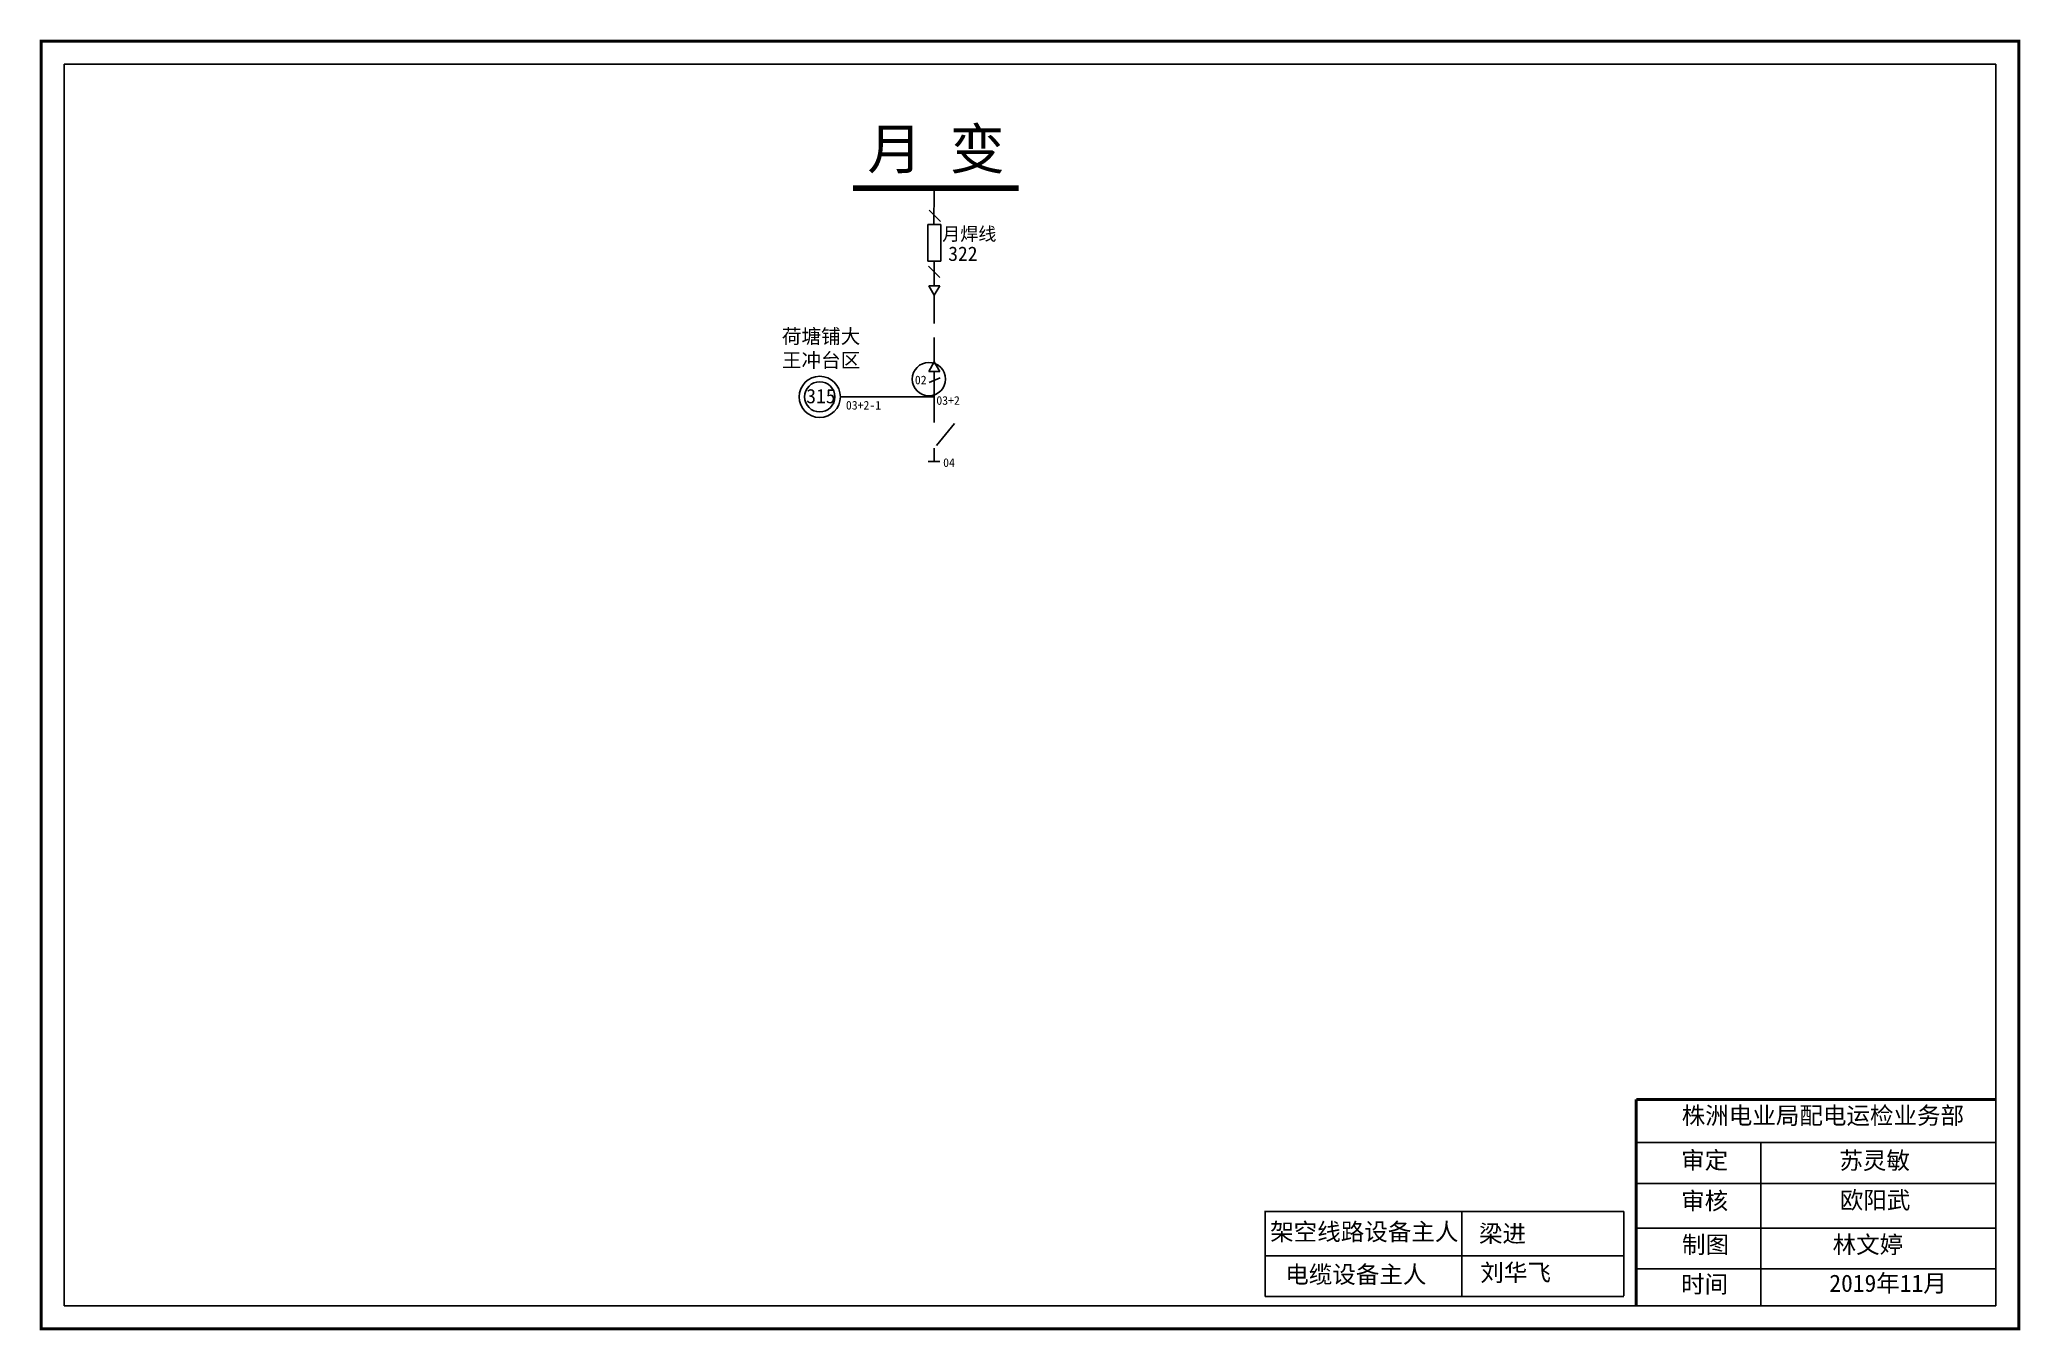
# Model space of a CAD drawing. Extents: x 0 to 344, y 0 to 224.
import ezdxf

# ---------------------------------------------------------------- set-up
doc = ezdxf.new("R2010")
doc.units = 0
doc.header["$LTSCALE"] = 0.774411
doc.linetypes.add('ACAD_ISO02W100', pattern=[15, 12, -3])
doc.linetypes.add('DASHED2', pattern=[9.525, 6.35, -3.175])
doc.layers.get('0').update_dxf_attribs({"linetype": 'CONTINUOUS'})
doc.layers.add('Layer2', color=1, linetype='CONTINUOUS')
doc.styles.get("Standard").update_dxf_attribs({"font": '', "height": 2.5})
doc.styles.add('字体', font='', dxfattribs={"height": 2.5})
doc.styles.add('楷体_GB2312_txtstyle_3.00_0_0', font='', dxfattribs={"height": 3})
doc.styles.get('Standard').set_extended_font_data('SimSun')
doc.styles.get('字体').set_extended_font_data('楷体_GB2312')
doc.styles.get('楷体_GB2312_txtstyle_3.00_0_0').set_extended_font_data('楷体_GB2312')

msp = doc.modelspace()

# ---------------------------------------------------------------- linework, layer by layer
at = {"linetype": 'ACAD_ISO02W100'}
msp.add_line((155.21, 192.05), (155.24, 197.85), dxfattribs=at)
at = {"linetype": 'Continuous'}
for p, q in [((156.35, 192.54), (154.37, 194.52)), ((156.27, 182.79), (154.29, 184.77)), ((138.96, 162.06), (155.28, 162.06)), ((277.38, 32.35), (339.74, 32.35)), ((299.03, 32.34), (299.03, 4.01)), ((277.38, 25.25), (339.74, 25.25)), ((277.38, 17.5), (339.74, 17.5)), ((277.38, 10.4), (339.74, 10.4))]:
    msp.add_line(p, q, dxfattribs=at)
at = {"color": 7, "linetype": 'Continuous'}
msp.add_line((155.28, 181.37), (155.28, 185.61), dxfattribs=at)
at = {"linetype": 'DASHED2'}
for p, q in [((158.8, 157.38), (155.28, 153.09)), ((155.28, 153.09), (155.28, 150.82))]:
    msp.add_line(p, q, dxfattribs=at)
at = {"color": 0, "linetype": 'Continuous'}
for p, q in [((212.72, 20.36), (275.23, 20.36)), ((212.82, 20.43), (212.82, 5.58)), ((247.03, 20.43), (247.03, 5.58)), ((275.23, 20.36), (275.23, 5.71)), ((212.82, 12.68), (275.19, 12.68)), ((212.82, 5.58), (275.19, 5.58))]:
    msp.add_line(p, q, dxfattribs=at)
at = {"linetype": 'Continuous', "const_width": 0.5}
msp.add_lwpolyline([(-0.05, 223.91), (343.92, 223.91), (343.92, -0.05), (-0.05, -0.05)], close=True, dxfattribs=at)
at = {"linetype": 'Continuous'}
msp.add_lwpolyline([(3.99, 219.87), (339.88, 219.87), (339.88, 3.99), (3.99, 3.99)], close=True, dxfattribs=at)
for points, const_width in [([(169.98, 198.35), (141.15, 198.33)], 1), ([(277.34, 39.86), (277.34, 4.13)], 0.5), ([(277.38, 39.86), (339.74, 39.86)], 0.5)]:
    msp.add_lwpolyline(points, dxfattribs=dict(at, const_width=const_width))
at = {"linetype": 'ACAD_ISO02W100'}
msp.add_lwpolyline([(156.4, 185.61), (154.19, 185.61), (154.19, 192.01), (156.4, 192.01)], close=True, dxfattribs=at)
at = {"color": 7, "linetype": 'DASHED2'}
for points in [[(155.28, 179.73), (156.23, 181.37), (154.33, 181.37)], [(155.28, 168.1), (154.33, 166.45), (156.23, 166.45)]]:
    msp.add_lwpolyline(points, close=True, dxfattribs=at)
for points in [[(155.28, 179.73), (155.28, 168.1)], [(154.39, 164.51), (156.34, 165.32)], [(154.22, 150.82), (156.26, 150.82)]]:
    msp.add_lwpolyline(points, dxfattribs=at)
at = {"color": 7, "linetype": 'ByBlock'}
msp.add_lwpolyline([(155.28, 166.45), (155.28, 157.56)], dxfattribs=at)
at = {"linetype": 'Continuous'}
for radius in [3.58, 2.63]:
    msp.add_circle((135.37, 162.04), radius, dxfattribs=at)
at = {"color": 1, "linetype": 'ByBlock'}
msp.add_circle((154.35, 165.12), 2.9, dxfattribs=at)

# ---------------------------------------------------------------- texts
at = {"linetype": 'Continuous', "attachment_point": 1}
for s, insert, char_height, width, style in [('月 变', (143.66, 208.66), 7, 27.4955, '字体'), ('株洲电业局配电运检业务部', (285.28, 38.57), 3, 82.0179, '字体'), ('审定', (285.17, 30.79), 3, 23.4615, '字体'), ('{\\fSimSun|b0|i0|c134|p2;苏灵敏}', (312.69, 30.75), 3, 23.4615, '字体'), ('审核', (285.17, 23.73), 3, 23.4615, '字体'), ('{\\fSimSun|b0|i0|c134|p2;欧阳武}', (312.77, 23.86), 3, 33.0539, '字体'), ('制图', (285.33, 16.11), 3, 23.4615, '字体'), ('{\\fSimSun|b0|i0|c134|p2;林文婷}', (311.51, 16.11), 3, 71.45, '楷体_GB2312_txtstyle_3.00_0_0'), ('时间', (285.17, 9.23), 3, 23.4615, '字体'), ('2019{\\fSimSun|b0|i0|c134|p2;年}11{\\fSimSun|b0|i0|c134|p2;月}', (310.95, 9.4), 3, 23.4615, '楷体_GB2312_txtstyle_3.00_0_0')]:
    msp.add_mtext(s, dxfattribs=dict(at, insert=insert, char_height=char_height, width=width, style=style))
at = {"color": 0, "linetype": 'Continuous', "attachment_point": 1, "style": '字体'}
for s, insert, char_height, width in [('{\\fSimSun|b0|i0|c134|p2;月焊线}', (156.67, 191.53), 2.3, 9.7122), ('{\\f\uffbfﾬￌﾣﾤ_GB2312|b0|i0|c134|p49;架空线路设备主人}', (213.7, 18.35), 3, 58.56), ('梁进', (250.01, 18.02), 3, 47.14), ('{\\f\uffbfﾬￌﾣﾤ_GB2312|b0|i0|c134|p49;电缆设备主人}', (216.32, 10.93), 3, 58.56), ('刘华飞', (250.25, 11.25), 3, 33.0539)]:
    msp.add_mtext(s, dxfattribs=dict(at, insert=insert, char_height=char_height, width=width))
at = {"color": 0, "linetype": 'Continuous', "insert": (157.71, 188.18), "char_height": 2.5, "width": 5.6554, "attachment_point": 1}
msp.add_mtext('322', dxfattribs=at)
at = {"char_height": 1.5, "width": 4.8377, "attachment_point": 1}
for s, insert in [('02', (151.91, 165.73)), ('03+2', (155.65, 162.16)), ('03+2-1', (139.92, 161.33)), ('04', (156.83, 151.35))]:
    msp.add_mtext(s, dxfattribs=dict(at, insert=insert))
at = {"color": 7, "linetype": 'Continuous', "insert": (133.02, 163.42), "char_height": 2.5, "width": 6.9706, "attachment_point": 1}
msp.add_mtext('315', dxfattribs=at)
at = {"layer": 'Layer2', "color": 7, "linetype": 'Continuous', "insert": (128.78, 173.82), "char_height": 2.5, "width": 21.5235, "attachment_point": 1, "style": '字体'}
msp.add_mtext('荷塘铺大\\P王冲台区', dxfattribs=at)

doc.saveas('drawing.dxf')
